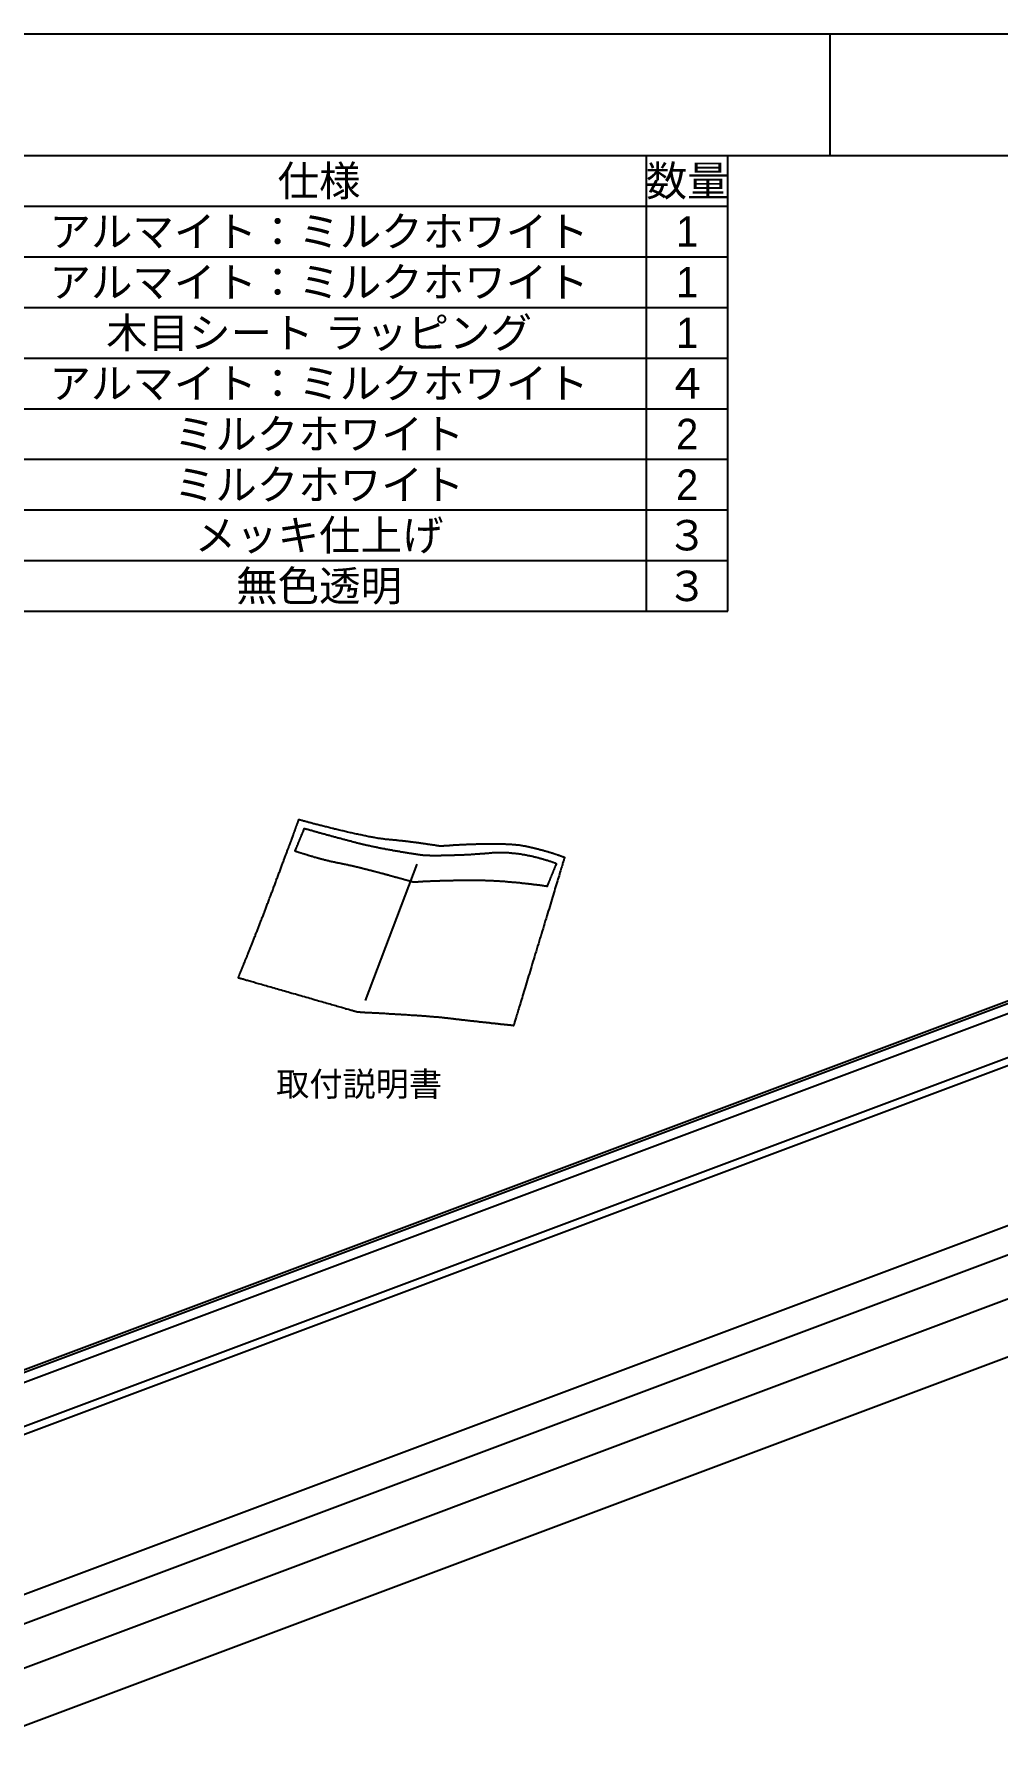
# Model space of a CAD drawing. Header units: millimetres. Extents: x 294 to 1873, y 2566 to 2986.
# Drawn here: x 376.5 to 455.8, y 2636.2 to 2776 of the extents above; entities that cross this region are included whole.
import ezdxf
from ezdxf.enums import TextEntityAlignment as Align

# ---------------------------------------------------------------- set-up
doc = ezdxf.new("R2010")
doc.units = ezdxf.units.MM
doc.layers.add('寸法・仕様', color=255, linetype='Continuous', lineweight=9)
doc.layers.add('本体', color=3, linetype='Continuous', lineweight=25)
doc.styles.get("Standard").update_dxf_attribs({"font": ''})
doc.styles.add('x1', font='', dxfattribs={"height": 2})
doc.styles.get('Standard').set_extended_font_data('MS PGothic')
doc.styles.get('x1').set_extended_font_data('MS PGothic')

# ---------------------------------------------------------------- blocks, each defined once
blk = doc.blocks.new('Morita Aluminum for WEB')
blk.add_line((143.34, 196.08), (143.34, 206.08))
for points in [[(-5.16, 206.08), (291.84, 206.08), (291.84, -3.92), (-5.16, -3.92)], [(4.84, 196.08), (281.84, 196.08), (281.84, 6.08), (4.84, 6.08)]]:
    blk.add_lwpolyline(points, close=True)

msp = doc.modelspace()

# ---------------------------------------------------------------- linework, layer by layer
for p, q in [((303.52, 2766.03), (420.26, 2766.03)), ((426.92, 2728.53), (426.92, 2766.03)), ((433.59, 2728.53), (433.59, 2766.03)), ((303.52, 2761.86), (433.59, 2761.86)), ((303.52, 2757.69), (433.59, 2757.69)), ((308.52, 2753.53), (433.59, 2753.53)), ((303.52, 2749.36), (433.59, 2749.36)), ((303.52, 2745.19), (433.59, 2745.19)), ((303.52, 2741.03), (433.59, 2741.03)), ((303.52, 2736.86), (433.59, 2736.86)), ((303.52, 2732.7), (433.59, 2732.7)), ((303.52, 2728.53), (433.59, 2728.53))]:
    msp.add_line(p, q)
msp.add_lwpolyline([(303.52, 2766.03), (580.52, 2766.03), (580.52, 2596.03), (303.52, 2596.03)], close=True)
at = {"layer": '本体'}
for p, q in [((327.84, 2648.14), (535.16, 2725.96)), ((328.13, 2648.02), (535.44, 2725.83)), ((329.18, 2647.6), (536.43, 2725.39)), ((536.57, 2721.78), (333.93, 2645.72)), ((536.88, 2721.25), (334.78, 2645.39)), ((553.85, 2714.46), (351.85, 2638.64)), ((553.88, 2712.06), (354.13, 2637.08)), ((354.22, 2633.5), (558.72, 2710.26)), ((408.02, 2707.7), (403.79, 2696.49)), ((560.3, 2706.06), (354.34, 2628.75))]:
    msp.add_line(p, q, dxfattribs=at)
for points in [[(393.34, 2698.35), (393.34, 2698.35), (393.35, 2698.36), (393.35, 2698.36), (393.35, 2698.37), (393.36, 2698.38), (393.36, 2698.39), (393.36, 2698.4), (393.37, 2698.42), (393.38, 2698.43), (393.38, 2698.45), (393.39, 2698.47), (393.4, 2698.49), (393.41, 2698.51), (393.42, 2698.53), (393.43, 2698.55), (393.44, 2698.58), (393.45, 2698.61), (393.46, 2698.63), (393.47, 2698.66), (393.48, 2698.69), (393.5, 2698.73), (393.51, 2698.76), (393.53, 2698.79), (393.54, 2698.83), (393.55, 2698.87), (393.57, 2698.9), (393.59, 2698.94), (393.6, 2698.98), (393.62, 2699.02), (393.64, 2699.07), (393.66, 2699.11), (393.67, 2699.16), (393.69, 2699.2), (393.71, 2699.25), (393.73, 2699.3), (393.75, 2699.34), (393.77, 2699.39), (393.79, 2699.45), (393.81, 2699.5), (393.83, 2699.55), (393.86, 2699.6), (393.88, 2699.66), (393.9, 2699.71), (393.92, 2699.77), (393.95, 2699.83), (393.97, 2699.88), (393.99, 2699.94), (394.02, 2700), (394.04, 2700.06), (394.07, 2700.12), (394.09, 2700.19), (394.12, 2700.25), (394.14, 2700.31), (394.17, 2700.37), (394.19, 2700.44), (394.22, 2700.5), (394.25, 2700.57), (394.27, 2700.64), (394.3, 2700.7), (394.33, 2700.77), (394.35, 2700.84), (394.38, 2700.91), (394.41, 2700.97), (394.43, 2701.04), (394.46, 2701.11), (394.49, 2701.18), (394.52, 2701.25), (394.55, 2701.32), (394.57, 2701.4), (394.6, 2701.47), (394.63, 2701.54), (394.66, 2701.61), (394.69, 2701.68), (394.72, 2701.76), (394.75, 2701.83), (394.77, 2701.9), (394.8, 2701.98), (394.83, 2702.05), (394.86, 2702.12), (394.89, 2702.2), (394.92, 2702.27), (394.95, 2702.35), (394.98, 2702.42), (395.01, 2702.5), (395.04, 2702.57), (395.06, 2702.64), (395.09, 2702.72), (395.12, 2702.79), (395.15, 2702.87), (395.18, 2702.94), (395.21, 2703.02), (395.24, 2703.09), (395.27, 2703.17), (395.29, 2703.24), (395.32, 2703.31), (395.35, 2703.39), (395.38, 2703.46), (395.41, 2703.54), (395.44, 2703.61), (395.46, 2703.69), (395.49, 2703.76), (395.52, 2703.84), (395.55, 2703.92), (395.58, 2703.99), (395.61, 2704.07), (395.64, 2704.15), (395.67, 2704.23), (395.7, 2704.31), (395.73, 2704.4), (395.76, 2704.48), (395.8, 2704.56), (395.83, 2704.64), (395.86, 2704.73), (395.89, 2704.81), (395.92, 2704.9), (395.95, 2704.98), (395.99, 2705.07), (396.02, 2705.15), (396.05, 2705.24), (396.08, 2705.32), (396.11, 2705.41), (396.15, 2705.5), (396.18, 2705.58), (396.21, 2705.67), (396.24, 2705.75), (396.28, 2705.84), (396.31, 2705.93), (396.34, 2706.01), (396.37, 2706.1), (396.41, 2706.18), (396.44, 2706.27), (396.47, 2706.36), (396.5, 2706.44), (396.53, 2706.53), (396.57, 2706.61), (396.6, 2706.7), (396.63, 2706.78), (396.66, 2706.86), (396.69, 2706.95), (396.72, 2707.03), (396.75, 2707.11), (396.78, 2707.19), (396.81, 2707.28), (396.84, 2707.36), (396.87, 2707.44), (396.9, 2707.52), (396.93, 2707.59), (396.96, 2707.67), (396.99, 2707.75), (397.02, 2707.83), (397.05, 2707.9), (397.08, 2707.98), (397.1, 2708.05), (397.13, 2708.12), (397.16, 2708.19), (397.18, 2708.27), (397.21, 2708.34), (397.24, 2708.4), (397.26, 2708.47), (397.29, 2708.54), (397.31, 2708.6), (397.33, 2708.67), (397.36, 2708.73), (397.38, 2708.79), (397.4, 2708.85), (397.43, 2708.91), (397.45, 2708.97), (397.47, 2709.02), (397.49, 2709.08), (397.51, 2709.13), (397.53, 2709.18), (397.55, 2709.23), (397.56, 2709.28), (397.58, 2709.33), (397.6, 2709.37), (397.61, 2709.42), (397.63, 2709.46), (397.64, 2709.5), (397.66, 2709.54), (397.67, 2709.57), (397.69, 2709.61), (397.7, 2709.64), (397.71, 2709.67), (397.72, 2709.7), (397.73, 2709.73), (397.74, 2709.75), (397.75, 2709.78), (397.76, 2709.8), (397.76, 2709.81), (397.77, 2709.83), (397.77, 2709.85), (397.78, 2709.86), (397.78, 2709.87), (397.78, 2709.87), (397.79, 2709.88), (397.79, 2709.88), (397.79, 2709.89), (397.79, 2709.89), (397.79, 2709.89), (397.79, 2709.9), (397.79, 2709.9), (397.8, 2709.91), (397.8, 2709.91), (397.8, 2709.92), (397.8, 2709.93), (397.81, 2709.94), (397.81, 2709.95), (397.81, 2709.96), (397.82, 2709.97), (397.82, 2709.98), (397.83, 2709.99), (397.83, 2710.01), (397.84, 2710.02), (397.84, 2710.03), (397.85, 2710.05), (397.85, 2710.06), (397.86, 2710.08), (397.86, 2710.1), (397.87, 2710.11), (397.88, 2710.13), (397.88, 2710.15), (397.89, 2710.17), (397.9, 2710.18), (397.9, 2710.2), (397.91, 2710.22), (397.92, 2710.24), (397.92, 2710.26), (397.93, 2710.28), (397.94, 2710.3), (397.95, 2710.32), (397.95, 2710.35), (397.96, 2710.37), (397.97, 2710.39), (397.98, 2710.41), (397.99, 2710.43), (397.99, 2710.45), (398, 2710.48), (398.01, 2710.5), (398.02, 2710.52), (398.03, 2710.55), (398.03, 2710.57), (398.04, 2710.59), (398.05, 2710.61), (398.06, 2710.64), (398.07, 2710.66), (398.07, 2710.68), (398.08, 2710.71), (398.09, 2710.73), (398.1, 2710.75), (398.11, 2710.77), (398.12, 2710.8), (398.12, 2710.82), (398.13, 2710.84), (398.14, 2710.86), (398.15, 2710.88), (398.16, 2710.91), (398.16, 2710.93), (398.17, 2710.95), (398.18, 2710.97), (398.19, 2710.99), (398.19, 2711.01), (398.2, 2711.03), (398.21, 2711.05), (398.21, 2711.07), (398.22, 2711.09), (398.23, 2711.11), (398.23, 2711.13), (398.24, 2711.14), (398.25, 2711.16), (398.25, 2711.18), (398.26, 2711.19), (398.26, 2711.21), (398.27, 2711.23), (398.28, 2711.24), (398.28, 2711.25), (398.29, 2711.27), (398.29, 2711.28), (398.29, 2711.29), (398.3, 2711.3), (398.3, 2711.32), (398.31, 2711.33), (398.31, 2711.34), (398.31, 2711.35), (398.32, 2711.35), (398.32, 2711.36), (398.32, 2711.37), (398.32, 2711.37), (398.33, 2711.38), (398.33, 2711.38), (398.33, 2711.39), (398.33, 2711.39), (398.33, 2711.39), (398.33, 2711.39), (398.34, 2711.39), (398.35, 2711.39), (398.36, 2711.38), (398.38, 2711.38), (398.4, 2711.37), (398.42, 2711.37), (398.44, 2711.36), (398.47, 2711.35), (398.5, 2711.35), (398.53, 2711.34), (398.57, 2711.33), (398.61, 2711.32), (398.65, 2711.31), (398.69, 2711.29), (398.74, 2711.28), (398.79, 2711.27), (398.84, 2711.26), (398.89, 2711.24), (398.94, 2711.23), (399, 2711.21), (399.06, 2711.2), (399.12, 2711.18), (399.18, 2711.16), (399.25, 2711.15), (399.32, 2711.13), (399.39, 2711.11), (399.46, 2711.09), (399.53, 2711.07), (399.6, 2711.05), (399.68, 2711.03), (399.76, 2711.01), (399.84, 2710.99), (399.92, 2710.97), (400, 2710.95), (400.08, 2710.93), (400.17, 2710.91), (400.25, 2710.89), (400.34, 2710.86), (400.43, 2710.84), (400.51, 2710.82), (400.61, 2710.8), (400.7, 2710.77), (400.79, 2710.75), (400.88, 2710.73), (400.97, 2710.71), (401.07, 2710.68), (401.16, 2710.66), (401.26, 2710.63), (401.36, 2710.61), (401.45, 2710.59), (401.55, 2710.56), (401.65, 2710.54), (401.75, 2710.52), (401.85, 2710.49), (401.95, 2710.47), (402.05, 2710.45), (402.14, 2710.42), (402.24, 2710.4), (402.34, 2710.38), (402.44, 2710.35), (402.54, 2710.33), (402.64, 2710.31), (402.74, 2710.29), (402.84, 2710.26), (402.94, 2710.24), (403.04, 2710.22), (403.14, 2710.2), (403.23, 2710.18), (403.33, 2710.16), (403.43, 2710.14), (403.52, 2710.12), (403.62, 2710.1), (403.72, 2710.08), (403.81, 2710.06), (403.9, 2710.04), (403.99, 2710.02), (404.09, 2710), (404.18, 2709.98), (404.27, 2709.97), (404.36, 2709.95), (404.44, 2709.93), (404.53, 2709.92), (404.61, 2709.9), (404.7, 2709.89), (404.78, 2709.88), (404.86, 2709.86), (404.94, 2709.85), (405.02, 2709.84), (405.1, 2709.83), (405.17, 2709.82), (405.24, 2709.81), (405.31, 2709.8), (405.38, 2709.79), (405.45, 2709.78), (405.52, 2709.77), (405.58, 2709.77), (405.64, 2709.76), (405.71, 2709.76), (405.77, 2709.75), (405.83, 2709.75), (405.89, 2709.74), (405.95, 2709.73), (406.01, 2709.73), (406.07, 2709.72), (406.13, 2709.72), (406.2, 2709.71), (406.26, 2709.7), (406.32, 2709.7), (406.38, 2709.69), (406.44, 2709.69), (406.5, 2709.68), (406.57, 2709.67), (406.63, 2709.67), (406.69, 2709.66), (406.75, 2709.65), (406.81, 2709.65), (406.87, 2709.64), (406.93, 2709.63), (407, 2709.63), (407.06, 2709.62), (407.12, 2709.61), (407.18, 2709.6), (407.24, 2709.6), (407.3, 2709.59), (407.36, 2709.58), (407.42, 2709.57), (407.48, 2709.57), (407.54, 2709.56), (407.6, 2709.55), (407.65, 2709.55), (407.71, 2709.54), (407.77, 2709.53), (407.83, 2709.52), (407.88, 2709.52), (407.94, 2709.51), (408, 2709.5), (408.05, 2709.49), (408.11, 2709.49), (408.16, 2709.48), (408.22, 2709.47), (408.27, 2709.46), (408.32, 2709.46), (408.38, 2709.45), (408.43, 2709.44), (408.48, 2709.44), (408.53, 2709.43), (408.58, 2709.42), (408.63, 2709.41), (408.68, 2709.41), (408.73, 2709.4), (408.78, 2709.39), (408.82, 2709.39), (408.87, 2709.38), (408.92, 2709.37), (408.96, 2709.37), (409.01, 2709.36), (409.05, 2709.35), (409.09, 2709.35), (409.13, 2709.34), (409.18, 2709.34), (409.22, 2709.33), (409.25, 2709.32), (409.29, 2709.32), (409.33, 2709.31), (409.37, 2709.31), (409.4, 2709.3), (409.44, 2709.3), (409.47, 2709.29), (409.51, 2709.29), (409.54, 2709.28), (409.57, 2709.28), (409.6, 2709.27), (409.63, 2709.27), (409.66, 2709.26), (409.68, 2709.26), (409.71, 2709.25), (409.73, 2709.25), (409.76, 2709.25), (409.78, 2709.24), (409.8, 2709.24), (409.82, 2709.24), (409.84, 2709.23), (409.86, 2709.23), (409.87, 2709.23), (409.89, 2709.23), (409.9, 2709.22), (409.92, 2709.22), (409.93, 2709.22), (409.94, 2709.22), (409.95, 2709.22), (409.96, 2709.21), (409.96, 2709.21), (409.97, 2709.21), (409.97, 2709.21), (409.97, 2709.21), (409.98, 2709.21), (409.99, 2709.21), (410, 2709.21), (410.01, 2709.21), (410.03, 2709.22), (410.04, 2709.22), (410.07, 2709.22), (410.09, 2709.22), (410.12, 2709.22), (410.14, 2709.23), (410.18, 2709.23), (410.21, 2709.23), (410.25, 2709.23), (410.29, 2709.24), (410.33, 2709.24), (410.37, 2709.24), (410.42, 2709.25), (410.46, 2709.25), (410.51, 2709.25), (410.57, 2709.26), (410.62, 2709.26), (410.68, 2709.26), (410.73, 2709.27), (410.79, 2709.27), (410.86, 2709.28), (410.92, 2709.28), (410.98, 2709.28), (411.05, 2709.29), (411.12, 2709.29), (411.19, 2709.3), (411.26, 2709.3), (411.33, 2709.3), (411.41, 2709.31), (411.48, 2709.31), (411.56, 2709.32), (411.64, 2709.32), (411.72, 2709.33), (411.8, 2709.33), (411.88, 2709.33), (411.97, 2709.34), (412.05, 2709.34), (412.14, 2709.35), (412.22, 2709.35), (412.31, 2709.35), (412.4, 2709.36), (412.49, 2709.36), (412.58, 2709.36), (412.67, 2709.37), (412.76, 2709.37), (412.85, 2709.37), (412.94, 2709.38), (413.03, 2709.38), (413.13, 2709.38), (413.22, 2709.38), (413.31, 2709.38), (413.41, 2709.39), (413.5, 2709.39), (413.6, 2709.39), (413.69, 2709.39), (413.79, 2709.39), (413.88, 2709.39), (413.98, 2709.39), (414.07, 2709.39), (414.17, 2709.39), (414.26, 2709.39), (414.35, 2709.39), (414.45, 2709.39), (414.54, 2709.39), (414.64, 2709.39), (414.73, 2709.39), (414.82, 2709.39), (414.91, 2709.39), (415.01, 2709.38), (415.1, 2709.38), (415.19, 2709.38), (415.28, 2709.38), (415.37, 2709.37), (415.46, 2709.37), (415.54, 2709.36), (415.63, 2709.36), (415.72, 2709.35), (415.8, 2709.35), (415.89, 2709.34), (415.97, 2709.33), (416.05, 2709.33), (416.13, 2709.32), (416.21, 2709.31), (416.29, 2709.3), (416.37, 2709.3), (416.44, 2709.29), (416.52, 2709.28), (416.59, 2709.27), (416.66, 2709.26), (416.73, 2709.25), (416.8, 2709.23), (416.86, 2709.22), (416.93, 2709.21), (416.99, 2709.2), (417.05, 2709.18), (417.11, 2709.17), (417.17, 2709.16), (417.24, 2709.14), (417.29, 2709.13), (417.35, 2709.12), (417.41, 2709.1), (417.47, 2709.09), (417.53, 2709.08), (417.58, 2709.06), (417.64, 2709.05), (417.7, 2709.04), (417.75, 2709.02), (417.81, 2709.01), (417.86, 2709), (417.91, 2708.98), (417.97, 2708.97), (418.02, 2708.96), (418.07, 2708.94), (418.12, 2708.93), (418.17, 2708.92), (418.22, 2708.9), (418.27, 2708.89), (418.32, 2708.88), (418.37, 2708.86), (418.41, 2708.85), (418.46, 2708.84), (418.51, 2708.82), (418.55, 2708.81), (418.6, 2708.8), (418.64, 2708.79), (418.69, 2708.77), (418.73, 2708.76), (418.77, 2708.75), (418.81, 2708.74), (418.86, 2708.72), (418.9, 2708.71), (418.94, 2708.7), (418.98, 2708.69), (419.02, 2708.68), (419.05, 2708.66), (419.09, 2708.65), (419.13, 2708.64), (419.17, 2708.63), (419.2, 2708.62), (419.24, 2708.61), (419.27, 2708.59), (419.31, 2708.58), (419.34, 2708.57), (419.37, 2708.56), (419.4, 2708.55), (419.43, 2708.54), (419.47, 2708.53), (419.5, 2708.52), (419.53, 2708.51), (419.55, 2708.5), (419.58, 2708.49), (419.61, 2708.48), (419.64, 2708.47), (419.66, 2708.46), (419.69, 2708.45), (419.71, 2708.44), (419.74, 2708.44), (419.76, 2708.43), (419.79, 2708.42), (419.81, 2708.41), (419.83, 2708.4), (419.85, 2708.39), (419.87, 2708.39), (419.89, 2708.38), (419.91, 2708.37), (419.93, 2708.37), (419.95, 2708.36), (419.97, 2708.35), (419.98, 2708.35), (420, 2708.34), (420.01, 2708.33), (420.03, 2708.33), (420.04, 2708.32), (420.05, 2708.32), (420.07, 2708.31), (420.08, 2708.31), (420.09, 2708.3), (420.1, 2708.3), (420.11, 2708.29), (420.12, 2708.29), (420.13, 2708.29), (420.14, 2708.28), (420.14, 2708.28), (420.15, 2708.28), (420.16, 2708.28), (420.16, 2708.27), (420.16, 2708.27), (420.17, 2708.27), (420.17, 2708.27), (420.17, 2708.27), (420.17, 2708.27), (420.17, 2708.26), (420.17, 2708.25), (420.16, 2708.22), (420.15, 2708.19), (420.14, 2708.15), (420.13, 2708.11), (420.11, 2708.05), (420.09, 2707.99), (420.07, 2707.92), (420.05, 2707.85), (420.02, 2707.77), (420, 2707.68), (419.97, 2707.59), (419.94, 2707.48), (419.91, 2707.38), (419.87, 2707.26), (419.84, 2707.15), (419.8, 2707.02), (419.76, 2706.89), (419.72, 2706.76), (419.68, 2706.62), (419.63, 2706.47), (419.59, 2706.33), (419.54, 2706.17), (419.49, 2706.01), (419.44, 2705.85), (419.39, 2705.69), (419.34, 2705.52), (419.29, 2705.34), (419.24, 2705.17), (419.18, 2704.99), (419.13, 2704.8), (419.07, 2704.62), (419.01, 2704.43), (418.96, 2704.23), (418.9, 2704.04), (418.84, 2703.84), (418.78, 2703.65), (418.72, 2703.45), (418.66, 2703.24), (418.59, 2703.04), (418.53, 2702.83), (418.47, 2702.63), (418.41, 2702.42), (418.34, 2702.21), (418.28, 2702), (418.22, 2701.79), (418.15, 2701.58), (418.09, 2701.37), (418.03, 2701.16), (417.96, 2700.95), (417.9, 2700.74), (417.84, 2700.53), (417.77, 2700.33), (417.71, 2700.12), (417.65, 2699.91), (417.58, 2699.71), (417.52, 2699.5), (417.46, 2699.3), (417.4, 2699.1), (417.34, 2698.9), (417.28, 2698.7), (417.22, 2698.51), (417.16, 2698.32), (417.11, 2698.13), (417.05, 2697.94), (416.99, 2697.75), (416.94, 2697.57), (416.89, 2697.4), (416.83, 2697.22), (416.78, 2697.05), (416.73, 2696.88), (416.68, 2696.72), (416.63, 2696.56), (416.59, 2696.41), (416.54, 2696.26), (416.5, 2696.11), (416.45, 2695.97), (416.41, 2695.83), (416.37, 2695.7), (416.33, 2695.58), (416.3, 2695.46), (416.26, 2695.34), (416.23, 2695.23), (416.2, 2695.13), (416.17, 2695.04), (416.14, 2694.95), (416.12, 2694.86), (416.1, 2694.79), (416.07, 2694.72), (416.05, 2694.65), (416.04, 2694.6), (416.02, 2694.55), (416.01, 2694.51), (416, 2694.48), (415.99, 2694.45), (415.99, 2694.43), (415.99, 2694.42), (415.98, 2694.42), (415.98, 2694.42), (415.97, 2694.42), (415.96, 2694.43), (415.95, 2694.43), (415.94, 2694.43), (415.92, 2694.43), (415.91, 2694.43), (415.89, 2694.43), (415.87, 2694.44), (415.84, 2694.44), (415.82, 2694.44), (415.79, 2694.44), (415.76, 2694.45), (415.73, 2694.45), (415.7, 2694.45), (415.67, 2694.46), (415.63, 2694.46), (415.6, 2694.46), (415.56, 2694.47), (415.52, 2694.47), (415.48, 2694.48), (415.43, 2694.48), (415.39, 2694.49), (415.34, 2694.49), (415.3, 2694.5), (415.25, 2694.5), (415.2, 2694.51), (415.15, 2694.51), (415.09, 2694.52), (415.04, 2694.52), (414.98, 2694.53), (414.93, 2694.53), (414.87, 2694.54), (414.81, 2694.55), (414.75, 2694.55), (414.69, 2694.56), (414.63, 2694.57), (414.57, 2694.57), (414.51, 2694.58), (414.44, 2694.59), (414.38, 2694.59), (414.31, 2694.6), (414.25, 2694.61), (414.18, 2694.61), (414.11, 2694.62), (414.04, 2694.63), (413.98, 2694.64), (413.91, 2694.64), (413.84, 2694.65), (413.77, 2694.66), (413.7, 2694.67), (413.62, 2694.67), (413.55, 2694.68), (413.48, 2694.69), (413.41, 2694.7), (413.34, 2694.71), (413.26, 2694.71), (413.19, 2694.72), (413.12, 2694.73), (413.04, 2694.74), (412.97, 2694.75), (412.9, 2694.75), (412.82, 2694.76), (412.75, 2694.77), (412.68, 2694.78), (412.6, 2694.79), (412.53, 2694.79), (412.46, 2694.8), (412.38, 2694.81), (412.31, 2694.82), (412.24, 2694.83), (412.17, 2694.84), (412.09, 2694.84), (412.02, 2694.85), (411.95, 2694.86), (411.88, 2694.87), (411.81, 2694.88), (411.74, 2694.88), (411.67, 2694.89), (411.6, 2694.9), (411.54, 2694.91), (411.47, 2694.92), (411.4, 2694.92), (411.34, 2694.93), (411.27, 2694.94), (411.21, 2694.95), (411.14, 2694.95), (411.08, 2694.96), (411.02, 2694.97), (410.96, 2694.98), (410.9, 2694.98), (410.84, 2694.99), (410.78, 2695), (410.72, 2695), (410.67, 2695.01), (410.61, 2695.02), (410.56, 2695.03), (410.51, 2695.03), (410.45, 2695.04), (410.39, 2695.05), (410.33, 2695.05), (410.27, 2695.06), (410.21, 2695.07), (410.14, 2695.07), (410.07, 2695.08), (410, 2695.09), (409.93, 2695.09), (409.86, 2695.1), (409.78, 2695.11), (409.71, 2695.11), (409.63, 2695.12), (409.55, 2695.13), (409.46, 2695.13), (409.38, 2695.14), (409.29, 2695.15), (409.21, 2695.16), (409.12, 2695.16), (409.03, 2695.17), (408.94, 2695.18), (408.85, 2695.18), (408.76, 2695.19), (408.66, 2695.2), (408.57, 2695.2), (408.47, 2695.21), (408.38, 2695.22), (408.28, 2695.22), (408.18, 2695.23), (408.09, 2695.24), (407.99, 2695.25), (407.89, 2695.25), (407.79, 2695.26), (407.69, 2695.27), (407.59, 2695.27), (407.49, 2695.28), (407.39, 2695.29), (407.28, 2695.29), (407.18, 2695.3), (407.08, 2695.3), (406.98, 2695.31), (406.88, 2695.32), (406.78, 2695.32), (406.68, 2695.33), (406.58, 2695.34), (406.48, 2695.34), (406.38, 2695.35), (406.28, 2695.35), (406.18, 2695.36), (406.08, 2695.37), (405.98, 2695.37), (405.88, 2695.38), (405.79, 2695.38), (405.69, 2695.39), (405.6, 2695.39), (405.5, 2695.4), (405.41, 2695.41), (405.32, 2695.41), (405.22, 2695.42), (405.13, 2695.42), (405.05, 2695.43), (404.96, 2695.43), (404.87, 2695.44), (404.79, 2695.44), (404.7, 2695.44), (404.62, 2695.45), (404.54, 2695.45), (404.46, 2695.46), (404.39, 2695.46), (404.31, 2695.47), (404.24, 2695.47), (404.17, 2695.47), (404.1, 2695.48), (404.03, 2695.48), (403.96, 2695.48), (403.9, 2695.49), (403.84, 2695.49), (403.78, 2695.49), (403.72, 2695.5), (403.67, 2695.5), (403.62, 2695.5), (403.57, 2695.51), (403.52, 2695.51), (403.47, 2695.51), (403.43, 2695.51), (403.39, 2695.51), (403.36, 2695.52), (403.32, 2695.52), (403.29, 2695.52), (403.26, 2695.52), (403.24, 2695.52), (403.22, 2695.52), (403.2, 2695.52), (403.18, 2695.53), (403.17, 2695.53), (403.16, 2695.53), (403.16, 2695.53), (403.15, 2695.53), (403.15, 2695.53), (403.14, 2695.53), (403.13, 2695.53), (403.11, 2695.54), (403.08, 2695.55), (403.05, 2695.55), (403.02, 2695.57), (402.98, 2695.58), (402.93, 2695.59), (402.88, 2695.6), (402.83, 2695.62), (402.77, 2695.64), (402.7, 2695.66), (402.63, 2695.68), (402.56, 2695.7), (402.48, 2695.72), (402.4, 2695.74), (402.31, 2695.77), (402.22, 2695.79), (402.13, 2695.82), (402.03, 2695.85), (401.93, 2695.88), (401.83, 2695.91), (401.72, 2695.94), (401.61, 2695.97), (401.49, 2696), (401.38, 2696.04), (401.26, 2696.07), (401.14, 2696.11), (401.01, 2696.14), (400.89, 2696.18), (400.76, 2696.22), (400.63, 2696.25), (400.49, 2696.29), (400.36, 2696.33), (400.22, 2696.37), (400.08, 2696.41), (399.94, 2696.45), (399.8, 2696.49), (399.66, 2696.53), (399.51, 2696.57), (399.37, 2696.62), (399.22, 2696.66), (399.08, 2696.7), (398.93, 2696.74), (398.78, 2696.78), (398.63, 2696.83), (398.48, 2696.87), (398.34, 2696.91), (398.19, 2696.96), (398.04, 2697), (397.89, 2697.04), (397.74, 2697.08), (397.59, 2697.13), (397.45, 2697.17), (397.3, 2697.21), (397.15, 2697.25), (397.01, 2697.3), (396.86, 2697.34), (396.72, 2697.38), (396.58, 2697.42), (396.44, 2697.46), (396.3, 2697.5), (396.16, 2697.54), (396.03, 2697.58), (395.89, 2697.62), (395.76, 2697.65), (395.63, 2697.69), (395.51, 2697.73), (395.38, 2697.76), (395.26, 2697.8), (395.14, 2697.83), (395.02, 2697.87), (394.91, 2697.9), (394.8, 2697.93), (394.69, 2697.96), (394.59, 2697.99), (394.48, 2698.02), (394.39, 2698.05), (394.29, 2698.08), (394.2, 2698.1), (394.11, 2698.13), (394.03, 2698.15), (393.95, 2698.17), (393.88, 2698.2), (393.81, 2698.22), (393.74, 2698.24), (393.68, 2698.25), (393.62, 2698.27), (393.57, 2698.28), (393.53, 2698.3), (393.48, 2698.31), (393.45, 2698.32), (393.42, 2698.33), (393.39, 2698.34), (393.37, 2698.34), (393.36, 2698.35), (393.35, 2698.35), (393.34, 2698.35)], [(398, 2708.8), (398, 2708.8), (398.01, 2708.8), (398.01, 2708.8), (398.02, 2708.8), (398.02, 2708.8), (398.03, 2708.79), (398.04, 2708.79), (398.05, 2708.79), (398.06, 2708.78), (398.08, 2708.78), (398.09, 2708.77), (398.1, 2708.77), (398.12, 2708.76), (398.14, 2708.76), (398.15, 2708.75), (398.17, 2708.75), (398.19, 2708.74), (398.21, 2708.73), (398.24, 2708.73), (398.26, 2708.72), (398.28, 2708.71), (398.31, 2708.7), (398.33, 2708.7), (398.36, 2708.69), (398.39, 2708.68), (398.42, 2708.67), (398.44, 2708.66), (398.47, 2708.65), (398.51, 2708.64), (398.54, 2708.63), (398.57, 2708.62), (398.6, 2708.61), (398.64, 2708.6), (398.67, 2708.59), (398.71, 2708.58), (398.74, 2708.57), (398.78, 2708.56), (398.81, 2708.54), (398.85, 2708.53), (398.89, 2708.52), (398.93, 2708.51), (398.97, 2708.5), (399.01, 2708.48), (399.05, 2708.47), (399.09, 2708.46), (399.13, 2708.45), (399.17, 2708.43), (399.22, 2708.42), (399.26, 2708.41), (399.3, 2708.4), (399.35, 2708.38), (399.39, 2708.37), (399.44, 2708.36), (399.48, 2708.34), (399.53, 2708.33), (399.57, 2708.32), (399.62, 2708.3), (399.66, 2708.29), (399.71, 2708.28), (399.76, 2708.27), (399.8, 2708.25), (399.85, 2708.24), (399.9, 2708.23), (399.95, 2708.21), (400, 2708.2), (400.04, 2708.19), (400.09, 2708.17), (400.14, 2708.16), (400.19, 2708.15), (400.24, 2708.13), (400.29, 2708.12), (400.33, 2708.11), (400.38, 2708.1), (400.43, 2708.08), (400.48, 2708.07), (400.53, 2708.06), (400.58, 2708.05), (400.63, 2708.03), (400.68, 2708.02), (400.72, 2708.01), (400.77, 2708), (400.82, 2707.99), (400.87, 2707.97), (400.92, 2707.96), (400.97, 2707.95), (401.01, 2707.94), (401.06, 2707.93), (401.11, 2707.92), (401.16, 2707.91), (401.2, 2707.9), (401.25, 2707.89), (401.3, 2707.88), (401.34, 2707.87), (401.39, 2707.86), (401.43, 2707.85), (401.48, 2707.84), (401.52, 2707.83), (401.57, 2707.82), (401.61, 2707.82), (401.66, 2707.81), (401.7, 2707.8), (401.75, 2707.79), (401.79, 2707.78), (401.84, 2707.77), (401.89, 2707.76), (401.94, 2707.75), (401.99, 2707.74), (402.03, 2707.73), (402.08, 2707.72), (402.13, 2707.71), (402.18, 2707.7), (402.23, 2707.69), (402.28, 2707.68), (402.33, 2707.67), (402.38, 2707.66), (402.43, 2707.64), (402.49, 2707.63), (402.54, 2707.62), (402.59, 2707.61), (402.64, 2707.6), (402.69, 2707.59), (402.74, 2707.57), (402.8, 2707.56), (402.85, 2707.55), (402.9, 2707.54), (402.95, 2707.52), (403, 2707.51), (403.06, 2707.5), (403.11, 2707.49), (403.16, 2707.48), (403.21, 2707.46), (403.26, 2707.45), (403.31, 2707.44), (403.36, 2707.43), (403.42, 2707.41), (403.47, 2707.4), (403.52, 2707.39), (403.57, 2707.38), (403.62, 2707.36), (403.67, 2707.35), (403.72, 2707.34), (403.77, 2707.33), (403.82, 2707.31), (403.86, 2707.3), (403.91, 2707.29), (403.96, 2707.28), (404.01, 2707.26), (404.05, 2707.25), (404.1, 2707.24), (404.15, 2707.23), (404.19, 2707.22), (404.24, 2707.21), (404.28, 2707.19), (404.33, 2707.18), (404.37, 2707.17), (404.41, 2707.16), (404.45, 2707.15), (404.5, 2707.14), (404.54, 2707.13), (404.58, 2707.12), (404.62, 2707.11), (404.65, 2707.1), (404.69, 2707.09), (404.73, 2707.08), (404.76, 2707.07), (404.8, 2707.06), (404.84, 2707.05), (404.87, 2707.04), (404.9, 2707.03), (404.93, 2707.02), (404.96, 2707.02), (405, 2707.01), (405.02, 2707), (405.05, 2706.99), (405.08, 2706.98), (405.11, 2706.98), (405.13, 2706.97), (405.16, 2706.96), (405.18, 2706.96), (405.2, 2706.95), (405.22, 2706.95), (405.24, 2706.94), (405.26, 2706.94), (405.28, 2706.93), (405.29, 2706.93), (405.31, 2706.92), (405.32, 2706.92), (405.33, 2706.92), (405.35, 2706.91), (405.36, 2706.91), (405.36, 2706.91), (405.37, 2706.91), (405.38, 2706.9), (405.38, 2706.9), (405.38, 2706.9), (405.39, 2706.9), (405.39, 2706.9), (405.39, 2706.9), (405.4, 2706.9), (405.41, 2706.9), (405.41, 2706.89), (405.42, 2706.89), (405.43, 2706.89), (405.45, 2706.89), (405.46, 2706.88), (405.47, 2706.88), (405.49, 2706.87), (405.5, 2706.87), (405.52, 2706.86), (405.54, 2706.86), (405.56, 2706.85), (405.58, 2706.85), (405.6, 2706.84), (405.62, 2706.84), (405.65, 2706.83), (405.67, 2706.82), (405.7, 2706.82), (405.72, 2706.81), (405.75, 2706.8), (405.77, 2706.79), (405.8, 2706.79), (405.83, 2706.78), (405.86, 2706.77), (405.89, 2706.76), (405.92, 2706.75), (405.95, 2706.75), (405.98, 2706.74), (406.01, 2706.73), (406.05, 2706.72), (406.08, 2706.71), (406.11, 2706.7), (406.15, 2706.69), (406.18, 2706.68), (406.22, 2706.67), (406.25, 2706.66), (406.29, 2706.65), (406.32, 2706.64), (406.36, 2706.64), (406.39, 2706.63), (406.43, 2706.62), (406.46, 2706.61), (406.5, 2706.6), (406.53, 2706.59), (406.57, 2706.58), (406.61, 2706.57), (406.64, 2706.56), (406.68, 2706.55), (406.71, 2706.54), (406.75, 2706.53), (406.79, 2706.52), (406.82, 2706.51), (406.86, 2706.5), (406.89, 2706.49), (406.93, 2706.48), (406.96, 2706.47), (406.99, 2706.46), (407.03, 2706.45), (407.06, 2706.44), (407.09, 2706.43), (407.13, 2706.42), (407.16, 2706.41), (407.19, 2706.41), (407.22, 2706.4), (407.25, 2706.39), (407.28, 2706.38), (407.31, 2706.37), (407.34, 2706.37), (407.37, 2706.36), (407.39, 2706.35), (407.42, 2706.34), (407.45, 2706.34), (407.47, 2706.33), (407.5, 2706.32), (407.52, 2706.32), (407.54, 2706.31), (407.56, 2706.3), (407.58, 2706.3), (407.6, 2706.29), (407.62, 2706.29), (407.64, 2706.28), (407.65, 2706.28), (407.67, 2706.27), (407.68, 2706.27), (407.7, 2706.27), (407.71, 2706.26), (407.72, 2706.26), (407.73, 2706.26), (407.74, 2706.26), (407.74, 2706.25), (407.75, 2706.25), (407.75, 2706.25), (407.76, 2706.25), (407.76, 2706.25), (407.77, 2706.25), (407.77, 2706.25), (407.78, 2706.25), (407.79, 2706.25), (407.8, 2706.25), (407.81, 2706.25), (407.82, 2706.25), (407.83, 2706.25), (407.85, 2706.26), (407.86, 2706.26), (407.88, 2706.26), (407.9, 2706.26), (407.92, 2706.26), (407.94, 2706.26), (407.96, 2706.26), (407.98, 2706.26), (408, 2706.27), (408.03, 2706.27), (408.06, 2706.27), (408.08, 2706.27), (408.11, 2706.27), (408.14, 2706.27), (408.17, 2706.28), (408.21, 2706.28), (408.24, 2706.28), (408.27, 2706.28), (408.31, 2706.28), (408.34, 2706.29), (408.38, 2706.29), (408.42, 2706.29), (408.46, 2706.29), (408.5, 2706.29), (408.54, 2706.3), (408.58, 2706.3), (408.63, 2706.3), (408.67, 2706.3), (408.72, 2706.31), (408.76, 2706.31), (408.81, 2706.31), (408.86, 2706.31), (408.91, 2706.31), (408.96, 2706.32), (409.01, 2706.32), (409.06, 2706.32), (409.11, 2706.32), (409.17, 2706.33), (409.22, 2706.33), (409.28, 2706.33), (409.33, 2706.33), (409.39, 2706.34), (409.45, 2706.34), (409.51, 2706.34), (409.57, 2706.34), (409.63, 2706.34), (409.69, 2706.35), (409.75, 2706.35), (409.81, 2706.35), (409.88, 2706.35), (409.94, 2706.36), (410.01, 2706.36), (410.07, 2706.36), (410.14, 2706.36), (410.2, 2706.36), (410.27, 2706.37), (410.34, 2706.37), (410.41, 2706.37), (410.48, 2706.37), (410.55, 2706.37), (410.62, 2706.38), (410.69, 2706.38), (410.77, 2706.38), (410.84, 2706.38), (410.91, 2706.38), (410.99, 2706.38), (411.06, 2706.39), (411.14, 2706.39), (411.21, 2706.39), (411.29, 2706.39), (411.37, 2706.39), (411.44, 2706.39), (411.52, 2706.39), (411.6, 2706.39), (411.68, 2706.4), (411.76, 2706.4), (411.84, 2706.4), (411.92, 2706.4), (412, 2706.4), (412.08, 2706.4), (412.16, 2706.4), (412.25, 2706.4), (412.33, 2706.4), (412.41, 2706.4), (412.5, 2706.4), (412.58, 2706.4), (412.67, 2706.4), (412.75, 2706.4), (412.84, 2706.4), (412.92, 2706.4), (413.01, 2706.4), (413.09, 2706.4), (413.18, 2706.4), (413.26, 2706.4), (413.35, 2706.39), (413.44, 2706.39), (413.52, 2706.39), (413.61, 2706.39), (413.7, 2706.38), (413.78, 2706.38), (413.87, 2706.38), (413.95, 2706.37), (414.04, 2706.37), (414.13, 2706.37), (414.21, 2706.36), (414.3, 2706.36), (414.38, 2706.35), (414.47, 2706.35), (414.55, 2706.34), (414.64, 2706.34), (414.72, 2706.33), (414.81, 2706.33), (414.89, 2706.32), (414.98, 2706.32), (415.06, 2706.31), (415.14, 2706.3), (415.23, 2706.3), (415.31, 2706.29), (415.39, 2706.28), (415.47, 2706.28), (415.55, 2706.27), (415.64, 2706.26), (415.72, 2706.26), (415.79, 2706.25), (415.87, 2706.24), (415.95, 2706.24), (416.03, 2706.23), (416.11, 2706.22), (416.18, 2706.22), (416.26, 2706.21), (416.33, 2706.2), (416.41, 2706.19), (416.48, 2706.19), (416.56, 2706.18), (416.63, 2706.17), (416.7, 2706.16), (416.77, 2706.16), (416.84, 2706.15), (416.91, 2706.14), (416.98, 2706.13), (417.04, 2706.13), (417.11, 2706.12), (417.17, 2706.11), (417.24, 2706.1), (417.3, 2706.1), (417.36, 2706.09), (417.43, 2706.08), (417.49, 2706.07), (417.54, 2706.07), (417.6, 2706.06), (417.66, 2706.05), (417.71, 2706.05), (417.77, 2706.04), (417.82, 2706.03), (417.87, 2706.03), (417.92, 2706.02), (417.97, 2706.01), (418.02, 2706.01), (418.07, 2706), (418.11, 2706), (418.16, 2705.99), (418.2, 2705.98), (418.24, 2705.98), (418.28, 2705.97), (418.32, 2705.97), (418.36, 2705.96), (418.39, 2705.96), (418.43, 2705.95), (418.46, 2705.95), (418.49, 2705.94), (418.52, 2705.94), (418.55, 2705.94), (418.57, 2705.93), (418.6, 2705.93), (418.62, 2705.92), (418.64, 2705.92), (418.66, 2705.92), (418.68, 2705.92), (418.7, 2705.91), (418.71, 2705.91), (418.72, 2705.91), (418.73, 2705.91), (418.74, 2705.91), (418.75, 2705.91), (418.75, 2705.91), (418.76, 2705.9), (418.76, 2705.91), (418.76, 2705.91), (418.76, 2705.91), (418.76, 2705.92), (418.77, 2705.92), (418.77, 2705.93), (418.77, 2705.94), (418.78, 2705.95), (418.78, 2705.96), (418.78, 2705.97), (418.79, 2705.98), (418.79, 2705.99), (418.8, 2706), (418.81, 2706.02), (418.81, 2706.03), (418.82, 2706.05), (418.82, 2706.06), (418.83, 2706.08), (418.84, 2706.1), (418.85, 2706.12), (418.85, 2706.13), (418.86, 2706.15), (418.87, 2706.17), (418.88, 2706.2), (418.89, 2706.22), (418.9, 2706.24), (418.91, 2706.26), (418.92, 2706.28), (418.93, 2706.31), (418.93, 2706.33), (418.94, 2706.35), (418.96, 2706.38), (418.97, 2706.4), (418.98, 2706.43), (418.99, 2706.45), (419, 2706.48), (419.01, 2706.51), (419.02, 2706.53), (419.03, 2706.56), (419.04, 2706.59), (419.05, 2706.61), (419.06, 2706.64), (419.08, 2706.67), (419.09, 2706.7), (419.1, 2706.72), (419.11, 2706.75), (419.12, 2706.78), (419.13, 2706.81), (419.14, 2706.83), (419.16, 2706.86), (419.17, 2706.89), (419.18, 2706.92), (419.19, 2706.95), (419.2, 2706.97), (419.21, 2707), (419.22, 2707.03), (419.24, 2707.05), (419.25, 2707.08), (419.26, 2707.11), (419.27, 2707.13), (419.28, 2707.16), (419.29, 2707.19), (419.3, 2707.21), (419.31, 2707.24), (419.32, 2707.26), (419.33, 2707.29), (419.34, 2707.31), (419.35, 2707.34), (419.36, 2707.36), (419.37, 2707.38), (419.38, 2707.4), (419.39, 2707.43), (419.4, 2707.45), (419.41, 2707.47), (419.41, 2707.49), (419.42, 2707.51), (419.43, 2707.53), (419.44, 2707.54), (419.44, 2707.56), (419.45, 2707.58), (419.46, 2707.59), (419.46, 2707.61), (419.47, 2707.62), (419.48, 2707.64), (419.48, 2707.65), (419.49, 2707.66), (419.49, 2707.68), (419.5, 2707.69), (419.5, 2707.7), (419.5, 2707.7), (419.51, 2707.71), (419.51, 2707.72), (419.51, 2707.72), (419.51, 2707.73), (419.52, 2707.73), (419.52, 2707.74), (419.52, 2707.74), (419.51, 2707.74), (419.51, 2707.74), (419.5, 2707.74), (419.5, 2707.75), (419.49, 2707.75), (419.48, 2707.75), (419.46, 2707.76), (419.45, 2707.76), (419.43, 2707.77), (419.42, 2707.78), (419.4, 2707.78), (419.38, 2707.79), (419.36, 2707.8), (419.33, 2707.81), (419.31, 2707.82), (419.29, 2707.83), (419.26, 2707.84), (419.23, 2707.85), (419.2, 2707.86), (419.17, 2707.87), (419.14, 2707.88), (419.1, 2707.89), (419.07, 2707.9), (419.03, 2707.92), (418.99, 2707.93), (418.95, 2707.94), (418.91, 2707.95), (418.87, 2707.97), (418.83, 2707.98), (418.79, 2708), (418.74, 2708.01), (418.7, 2708.02), (418.65, 2708.04), (418.6, 2708.05), (418.55, 2708.07), (418.5, 2708.08), (418.45, 2708.1), (418.4, 2708.11), (418.34, 2708.13), (418.29, 2708.14), (418.23, 2708.16), (418.18, 2708.18), (418.12, 2708.19), (418.06, 2708.21), (418, 2708.22), (417.94, 2708.24), (417.88, 2708.25), (417.82, 2708.27), (417.76, 2708.28), (417.69, 2708.3), (417.63, 2708.31), (417.56, 2708.33), (417.5, 2708.34), (417.43, 2708.36), (417.36, 2708.37), (417.29, 2708.39), (417.23, 2708.4), (417.16, 2708.41), (417.09, 2708.43), (417.01, 2708.44), (416.94, 2708.45), (416.87, 2708.47), (416.8, 2708.48), (416.72, 2708.49), (416.65, 2708.5), (416.58, 2708.52), (416.5, 2708.53), (416.43, 2708.54), (416.35, 2708.55), (416.27, 2708.56), (416.2, 2708.57), (416.12, 2708.58), (416.04, 2708.59), (415.96, 2708.59), (415.88, 2708.6), (415.8, 2708.61), (415.72, 2708.62), (415.64, 2708.62), (415.56, 2708.63), (415.48, 2708.63), (415.4, 2708.64), (415.32, 2708.64), (415.24, 2708.64), (415.16, 2708.65), (415.08, 2708.65), (414.99, 2708.65), (414.91, 2708.65), (414.83, 2708.65), (414.75, 2708.65), (414.66, 2708.65), (414.58, 2708.65), (414.5, 2708.64), (414.41, 2708.64), (414.33, 2708.63), (414.25, 2708.63), (414.16, 2708.62), (414.08, 2708.62), (414, 2708.61), (413.91, 2708.6), (413.83, 2708.59), (413.75, 2708.59), (413.66, 2708.58), (413.58, 2708.57), (413.5, 2708.56), (413.41, 2708.56), (413.33, 2708.55), (413.25, 2708.55), (413.17, 2708.54), (413.09, 2708.53), (413, 2708.53), (412.92, 2708.52), (412.84, 2708.52), (412.76, 2708.51), (412.68, 2708.51), (412.6, 2708.5), (412.52, 2708.5), (412.44, 2708.49), (412.36, 2708.49), (412.28, 2708.48), (412.21, 2708.48), (412.13, 2708.48), (412.05, 2708.47), (411.97, 2708.47), (411.9, 2708.46), (411.82, 2708.46), (411.75, 2708.46), (411.67, 2708.45), (411.6, 2708.45), (411.52, 2708.45), (411.45, 2708.45), (411.38, 2708.44), (411.3, 2708.44), (411.23, 2708.44), (411.16, 2708.44), (411.09, 2708.43), (411.02, 2708.43), (410.95, 2708.43), (410.88, 2708.43), (410.82, 2708.43), (410.75, 2708.43), (410.68, 2708.42), (410.62, 2708.42), (410.55, 2708.42), (410.49, 2708.42), (410.43, 2708.42), (410.37, 2708.42), (410.3, 2708.42), (410.24, 2708.42), (410.18, 2708.42), (410.13, 2708.42), (410.07, 2708.42), (410.01, 2708.41), (409.95, 2708.41), (409.9, 2708.41), (409.85, 2708.41), (409.79, 2708.41), (409.74, 2708.41), (409.69, 2708.41), (409.64, 2708.41), (409.59, 2708.41), (409.54, 2708.41), (409.49, 2708.41), (409.45, 2708.41), (409.4, 2708.41), (409.36, 2708.41), (409.32, 2708.41), (409.28, 2708.41), (409.23, 2708.41), (409.2, 2708.41), (409.16, 2708.41), (409.12, 2708.41), (409.09, 2708.42), (409.05, 2708.42), (409.02, 2708.42), (408.99, 2708.42), (408.96, 2708.42), (408.93, 2708.42), (408.9, 2708.42), (408.87, 2708.42), (408.85, 2708.42), (408.82, 2708.42), (408.8, 2708.42), (408.78, 2708.42), (408.76, 2708.42), (408.74, 2708.42), (408.72, 2708.42), (408.71, 2708.42), (408.69, 2708.42), (408.68, 2708.42), (408.67, 2708.42), (408.66, 2708.42), (408.65, 2708.42), (408.65, 2708.42), (408.64, 2708.42), (408.64, 2708.42), (408.64, 2708.42), (408.63, 2708.42), (408.63, 2708.42), (408.62, 2708.42), (408.62, 2708.43), (408.61, 2708.43), (408.6, 2708.43), (408.59, 2708.43), (408.58, 2708.43), (408.56, 2708.43), (408.55, 2708.43), (408.53, 2708.44), (408.52, 2708.44), (408.5, 2708.44), (408.48, 2708.44), (408.46, 2708.45), (408.44, 2708.45), (408.42, 2708.45), (408.39, 2708.46), (408.37, 2708.46), (408.34, 2708.46), (408.31, 2708.47), (408.29, 2708.47), (408.26, 2708.47), (408.23, 2708.48), (408.19, 2708.48), (408.16, 2708.49), (408.13, 2708.49), (408.09, 2708.5), (408.06, 2708.5), (408.02, 2708.51), (407.98, 2708.51), (407.95, 2708.52), (407.91, 2708.53), (407.87, 2708.53), (407.83, 2708.54), (407.78, 2708.54), (407.74, 2708.55), (407.7, 2708.56), (407.65, 2708.56), (407.61, 2708.57), (407.56, 2708.58), (407.51, 2708.59), (407.46, 2708.59), (407.41, 2708.6), (407.36, 2708.61), (407.31, 2708.62), (407.26, 2708.62), (407.21, 2708.63), (407.16, 2708.64), (407.1, 2708.65), (407.05, 2708.66), (406.99, 2708.67), (406.94, 2708.68), (406.88, 2708.69), (406.83, 2708.7), (406.77, 2708.71), (406.71, 2708.71), (406.65, 2708.72), (406.59, 2708.74), (406.53, 2708.75), (406.47, 2708.76), (406.41, 2708.77), (406.35, 2708.78), (406.28, 2708.79), (406.22, 2708.8), (406.16, 2708.81), (406.09, 2708.82), (406.03, 2708.83), (405.96, 2708.85), (405.9, 2708.86), (405.83, 2708.87), (405.77, 2708.88), (405.7, 2708.89), (405.63, 2708.91), (405.56, 2708.92), (405.49, 2708.93), (405.43, 2708.94), (405.36, 2708.96), (405.29, 2708.97), (405.22, 2708.98), (405.15, 2709), (405.08, 2709.01), (405.01, 2709.03), (404.94, 2709.04), (404.86, 2709.05), (404.79, 2709.07), (404.72, 2709.08), (404.65, 2709.1), (404.58, 2709.11), (404.5, 2709.13), (404.43, 2709.14), (404.36, 2709.16), (404.29, 2709.17), (404.21, 2709.19), (404.14, 2709.21), (404.06, 2709.22), (403.99, 2709.24), (403.94, 2709.25), (403.9, 2709.26), (403.85, 2709.27), (403.81, 2709.28), (403.76, 2709.29), (403.71, 2709.3), (403.66, 2709.31), (403.61, 2709.33), (403.56, 2709.34), (403.51, 2709.35), (403.45, 2709.37), (403.4, 2709.38), (403.34, 2709.39), (403.28, 2709.41), (403.22, 2709.42), (403.16, 2709.44), (403.1, 2709.45), (403.04, 2709.47), (402.98, 2709.48), (402.92, 2709.5), (402.85, 2709.52), (402.79, 2709.53), (402.72, 2709.55), (402.66, 2709.57), (402.59, 2709.59), (402.52, 2709.6), (402.45, 2709.62), (402.39, 2709.64), (402.32, 2709.66), (402.25, 2709.68), (402.18, 2709.69), (402.11, 2709.71), (402.04, 2709.73), (401.97, 2709.75), (401.9, 2709.77), (401.83, 2709.79), (401.76, 2709.81), (401.69, 2709.83), (401.62, 2709.84), (401.54, 2709.86), (401.47, 2709.88), (401.4, 2709.9), (401.33, 2709.92), (401.26, 2709.94), (401.19, 2709.96), (401.12, 2709.98), (401.05, 2710), (400.98, 2710.02), (400.91, 2710.04), (400.84, 2710.06), (400.77, 2710.07), (400.71, 2710.09), (400.64, 2710.11), (400.57, 2710.13), (400.51, 2710.15), (400.44, 2710.17), (400.37, 2710.18), (400.31, 2710.2), (400.25, 2710.22), (400.18, 2710.24), (400.12, 2710.25), (400.06, 2710.27), (400, 2710.29), (399.94, 2710.3), (399.88, 2710.32), (399.82, 2710.34), (399.77, 2710.35), (399.71, 2710.37), (399.66, 2710.38), (399.61, 2710.4), (399.55, 2710.41), (399.5, 2710.43), (399.45, 2710.44), (399.41, 2710.45), (399.36, 2710.47), (399.31, 2710.48), (399.27, 2710.49), (399.23, 2710.5), (399.19, 2710.52), (399.15, 2710.53), (399.11, 2710.54), (399.08, 2710.55), (399.04, 2710.56), (399.01, 2710.57), (398.98, 2710.57), (398.95, 2710.58), (398.92, 2710.59), (398.9, 2710.6), (398.88, 2710.6), (398.85, 2710.61), (398.84, 2710.61), (398.82, 2710.62), (398.8, 2710.62), (398.79, 2710.63), (398.78, 2710.63), (398.77, 2710.63), (398.77, 2710.63), (398.76, 2710.64), (398.76, 2710.64), (398.76, 2710.63), (398.76, 2710.63), (398.76, 2710.63), (398.75, 2710.62), (398.75, 2710.62), (398.75, 2710.61), (398.75, 2710.6), (398.74, 2710.59), (398.74, 2710.59), (398.73, 2710.58), (398.73, 2710.56), (398.72, 2710.55), (398.72, 2710.54), (398.71, 2710.52), (398.71, 2710.51), (398.7, 2710.49), (398.69, 2710.48), (398.69, 2710.46), (398.68, 2710.44), (398.67, 2710.43), (398.67, 2710.41), (398.66, 2710.39), (398.65, 2710.37), (398.64, 2710.35), (398.63, 2710.33), (398.62, 2710.3), (398.61, 2710.28), (398.6, 2710.26), (398.59, 2710.24), (398.58, 2710.21), (398.57, 2710.19), (398.56, 2710.16), (398.55, 2710.14), (398.54, 2710.11), (398.53, 2710.09), (398.52, 2710.06), (398.51, 2710.04), (398.5, 2710.01), (398.49, 2709.98), (398.48, 2709.96), (398.47, 2709.93), (398.46, 2709.9), (398.44, 2709.87), (398.43, 2709.85), (398.42, 2709.82), (398.41, 2709.79), (398.4, 2709.76), (398.39, 2709.74), (398.38, 2709.71), (398.36, 2709.68), (398.35, 2709.65), (398.34, 2709.63), (398.33, 2709.6), (398.32, 2709.57), (398.31, 2709.54), (398.3, 2709.52), (398.28, 2709.49), (398.27, 2709.46), (398.26, 2709.43), (398.25, 2709.41), (398.24, 2709.38), (398.23, 2709.36), (398.22, 2709.33), (398.21, 2709.31), (398.2, 2709.28), (398.19, 2709.26), (398.18, 2709.23), (398.17, 2709.21), (398.16, 2709.18), (398.15, 2709.16), (398.14, 2709.14), (398.13, 2709.12), (398.12, 2709.1), (398.11, 2709.08), (398.11, 2709.06), (398.1, 2709.04), (398.09, 2709.02), (398.08, 2709), (398.07, 2708.98), (398.07, 2708.96), (398.06, 2708.95), (398.05, 2708.93), (398.05, 2708.92), (398.04, 2708.9), (398.04, 2708.89), (398.03, 2708.88), (398.03, 2708.87), (398.02, 2708.86), (398.02, 2708.85), (398.02, 2708.84), (398.01, 2708.83), (398.01, 2708.82), (398.01, 2708.82), (398, 2708.81), (398, 2708.81), (398, 2708.81), (398, 2708.8)]]:
    msp.add_lwpolyline(points, close=True, dxfattribs=at)
msp.add_point((431.51, 2687.04), dxfattribs=at)

# ---------------------------------------------------------------- block references
msp.add_blockref('Morita Aluminum for WEB', (298.68, 2569.95))

# ---------------------------------------------------------------- texts
for s, p in [('仕様', (399.99, 2763.94)), ('数量', (430.26, 2763.94)), ('アルマイト：ミルクホワイト', (399.99, 2759.78)), ('1', (430.26, 2759.78)), ('アルマイト：ミルクホワイト', (399.99, 2755.61)), ('1', (430.26, 2755.61)), ('木目シート ラッピング', (399.99, 2751.44)), ('1', (430.26, 2751.44)), ('アルマイト：ミルクホワイト', (399.99, 2747.28)), ('４', (430.26, 2747.28)), ('ミルクホワイト', (399.99, 2743.11)), ('2', (430.26, 2743.11)), ('ミルクホワイト', (399.99, 2738.94)), ('2', (430.26, 2738.94)), ('メッキ仕上げ', (399.99, 2734.78)), ('３', (430.26, 2734.78)), ('無色透明', (399.99, 2730.61)), ('３', (430.26, 2730.61))]:
    msp.add_text(s, height=2.5).set_placement(p, align=Align.MIDDLE_CENTER)
at = {"layer": '寸法・仕様', "style": 'x1'}
msp.add_text('取付説明書', height=2, dxfattribs=at).set_placement((396.46, 2688.62))

doc.saveas('drawing.dxf')
